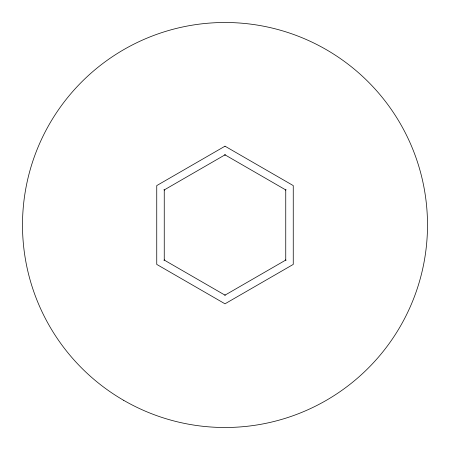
<?xml version="1.0" encoding="UTF-8"?>
<svg xmlns="http://www.w3.org/2000/svg" width="450" height="450" viewBox="0 0 450 450"><rect width="100%" height="100%" fill="white"/><g stroke="black" fill="none" stroke-linecap="round" stroke-linejoin="round"><path stroke-width="0.67" d="M163.907 260.274L164.593 259.875M285.407 190.125L286.093 189.726M163.907 189.726L164.593 190.125M285.407 259.875L286.093 260.274M225 154.451L225 155.25M225 294.75L225 295.549M225 146.188L156.746 185.591L156.746 264.409L225 303.812L293.254 264.409L293.254 185.591L225 146.188M225 154.851L164.25 189.928L164.25 260.072L225 295.149L285.75 260.072L285.75 189.928L225 154.851M123.75 400.371A202.5 202.5 0 0 0 427.5 225A202.5 202.5 0 0 0 123.75 49.629A202.5 202.5 0 0 0 123.75 400.371"/></g></svg>
